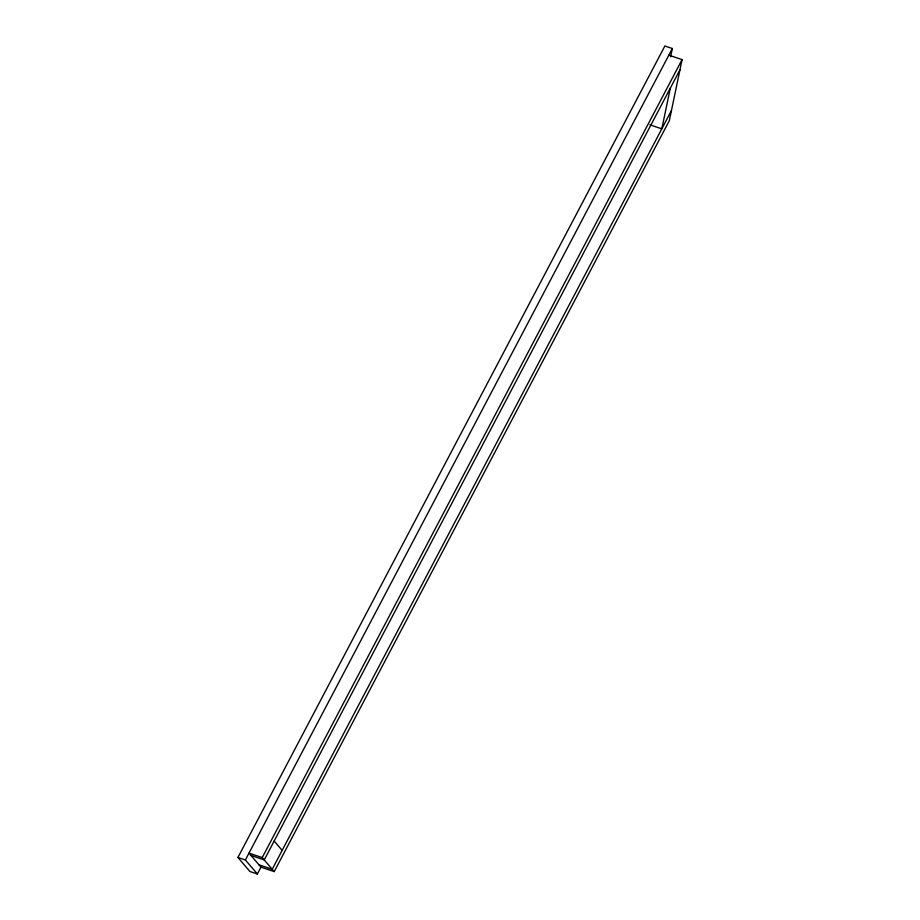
<?xml version="1.0" encoding="UTF-8"?>
<svg xmlns="http://www.w3.org/2000/svg" width="920" height="920" viewBox="0 0 920 920"><rect width="100%" height="100%" fill="white"/><g stroke="black" fill="none" stroke-linecap="round" stroke-linejoin="round"><path stroke-width="1.38" d="M670.588 56.833L672.336 48.507L664.872 46L237.923 857.463L249.906 871.493L257.37 874L261.383 866.364M670.312 88.124L661.813 128.834L649.876 124.821M668.828 55.165L682.077 59.616L669.323 120.681L274.217 871.608L260.969 867.146L248.975 853.127L262.234 857.578L274.217 871.608M257.37 874L245.375 859.97L672.336 48.507M262.234 857.578L682.077 59.616M679.96 69.793L264.224 859.924L250.976 855.462M671.45 110.503L272.216 869.273L258.968 864.811M237.923 857.463L245.375 859.97M274.171 841.029L282.164 850.379"/></g></svg>
